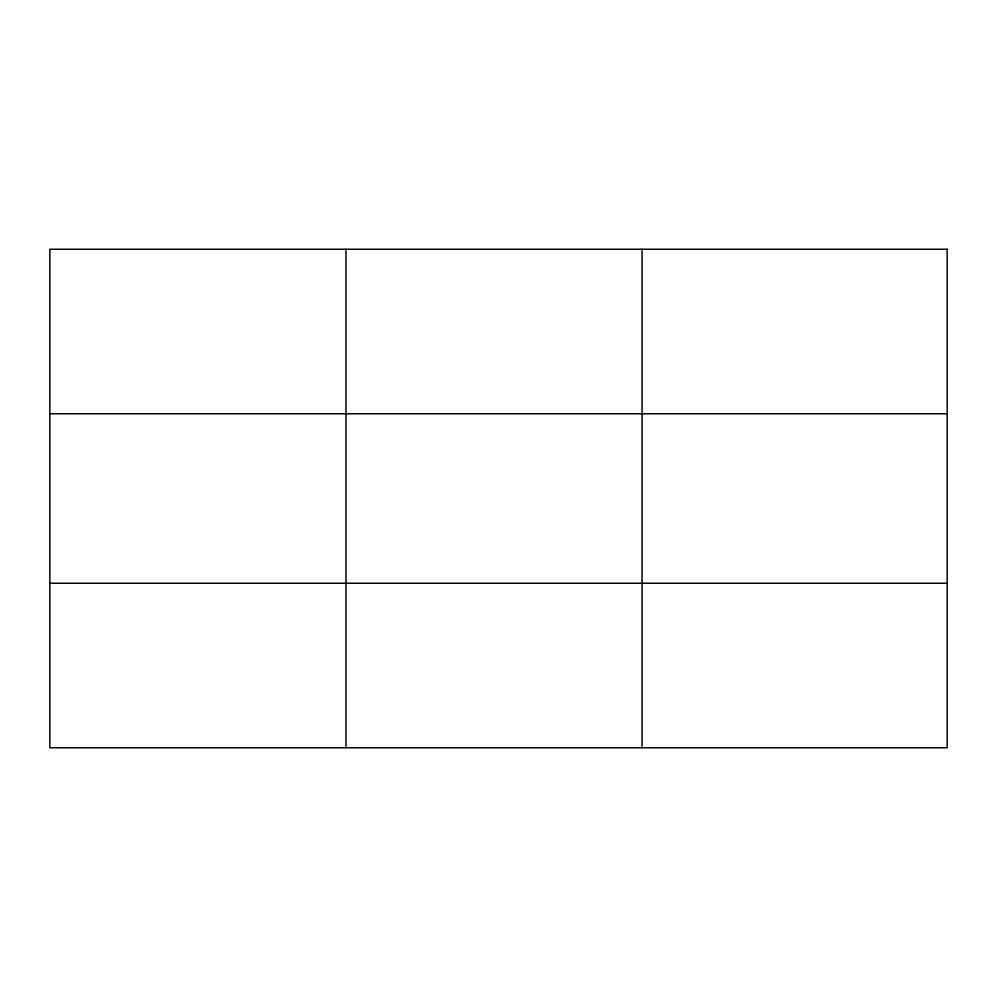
<?xml version="1.0" encoding="UTF-8"?>
<svg xmlns="http://www.w3.org/2000/svg" width="997" height="997" viewBox="0 0 997 997"><rect width="100%" height="100%" fill="white"/><g stroke="black" fill="none" stroke-linecap="round" stroke-linejoin="round"><path stroke-width="1.5" d="M345.959 747.75L345.959 249.25M642.068 747.75L642.068 249.25M49.85 413.755L947.15 413.755M49.85 583.245L947.15 583.245M947.15 249.25L49.85 249.25L49.85 747.75L947.15 747.75L947.15 249.25"/></g></svg>
